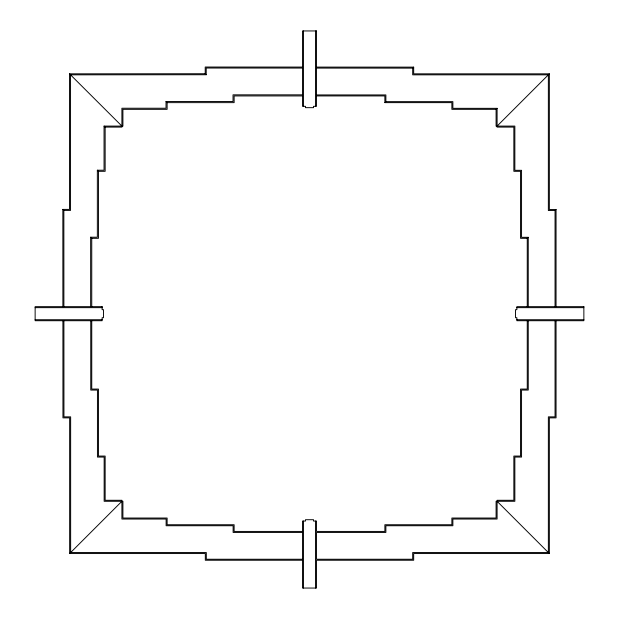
<?xml version="1.0" encoding="UTF-8"?>
<svg xmlns="http://www.w3.org/2000/svg" width="619" height="619" viewBox="0 0 619 619"><rect width="100%" height="100%" fill="white"/><g stroke="black" fill="none" stroke-linecap="round" stroke-linejoin="round"><path stroke-width="0.93" d="M316.533 68.098L412.68 68.136L413.685 67.131L413.685 73.831L549.355 73.831L549.355 209.501L556.055 209.501L556.055 306.653M316.533 95.937L384.871 95.937L384.871 102.638L385.877 101.632L452.876 101.632L452.876 108.333L497.096 108.333L497.096 127.096L513.847 127.096L513.847 171.316L520.548 171.316L520.548 238.315L527.249 238.315L528.255 237.309L521.554 237.309L521.554 170.31L514.853 170.31L514.853 126.09L496.09 126.09L496.09 109.339L497.096 108.333M302.467 560.241L205.315 560.241L205.315 553.548L69.645 553.548L121.904 501.289M497.096 126.09L549.355 73.831M555.05 306.653L555.05 210.506L556.055 209.501M62.883 306.653L62.844 209.4L69.545 209.4L69.545 73.831L205.214 73.731L206.22 74.737L206.22 68.036L302.467 68.075M413.685 67.131L316.533 67.092M206.22 74.737L70.543 74.837L69.545 73.831M302.467 94.831L233.023 94.831L233.023 101.531L166.024 101.531L166.024 108.232L121.904 108.232L121.904 127.096L105.153 127.096L104.046 126.09L104.046 170.21L97.345 170.21L97.345 237.209L90.645 237.209L90.645 306.653M316.533 94.931L385.877 94.931L385.877 101.632M302.467 95.937L234.129 95.937L234.129 102.638L167.13 102.638L166.024 101.531M384.871 102.638L451.87 102.638L451.87 109.339L496.09 109.339M104.046 126.09L122.91 126.09L122.91 109.339L167.13 109.339L167.13 102.638M97.345 170.21L98.452 171.316L105.153 171.316L105.153 127.096M62.844 209.4L63.85 210.406L70.543 210.406L70.543 74.837L121.904 126.09M555.05 210.506L548.357 210.506L548.357 74.837L412.68 74.837L412.68 68.136M90.645 237.209L91.751 238.315L98.452 238.315L98.452 171.316M35.136 307.658L102.135 307.658M516.865 307.658L583.864 307.658M35.136 319.721L102.135 319.721M516.865 319.721L583.864 319.721M302.467 531.435L234.129 531.435L234.129 524.734L167.13 524.734L167.13 518.033L122.91 518.033L122.91 501.289L104.147 501.289L104.147 457.07L97.446 457.07L97.446 390.071L90.745 390.071L90.745 320.719M302.467 532.441L233.123 532.441L233.123 525.74L166.124 525.74L166.124 519.039L121.904 519.039L121.904 500.284L105.153 500.284L105.153 456.064L98.452 456.064L98.452 389.065L91.751 389.065L91.751 320.719M556.055 320.719L556.055 417.871L549.355 417.871L549.355 553.548L413.685 553.548L413.685 560.241L316.533 560.241L316.533 588.05L302.467 588.05L302.467 521.051L305.477 521.051L305.477 519.712L313.524 519.712L313.524 521.051L316.533 521.051L316.533 531.435L384.871 531.435L384.871 524.734L451.87 524.734L451.87 518.033L496.09 518.033L496.09 501.289L514.853 501.289L514.853 457.07L521.554 457.07L521.554 390.071L528.255 390.071L528.255 320.719M302.467 559.243L206.32 559.243L206.32 552.543L70.643 552.543L70.643 416.866L63.95 416.866L63.904 320.719M302.467 67.069L205.214 67.03L205.214 73.731M497.096 501.289L549.355 553.548M63.889 306.653L63.85 210.406M62.906 320.719L62.945 417.871L69.645 417.871L69.645 553.548M555.05 320.719L555.05 416.866L548.357 416.866L548.357 552.543L412.68 552.543L412.68 559.243L316.533 559.243L316.533 532.441L385.877 532.441L385.877 525.74L452.876 525.74L452.876 519.039L497.096 519.039L497.096 500.284L513.847 500.284L513.847 456.064L520.548 456.064L520.548 389.065L527.249 389.065L527.249 320.719M528.255 237.309L528.255 306.653M527.249 238.315L527.249 306.653M315.528 30.95L315.528 106.321M315.528 521.051L315.528 588.05M303.472 30.95L303.472 106.321M303.472 521.051L303.472 588.05M91.751 238.315L91.751 306.653M316.533 30.95L302.467 30.95L302.467 106.321L305.477 106.321L305.477 107.667L313.524 107.667L313.524 106.321L316.533 106.321L316.533 30.95M102.135 306.653L35.136 306.653L35.136 320.719L102.135 320.719L102.135 317.709L103.474 317.709L103.474 309.67L102.135 309.67L102.135 306.653M583.864 306.653L516.865 306.653L516.865 309.67L515.526 309.67L515.526 317.709L516.865 317.709L516.865 320.719L583.864 320.719L583.864 306.653"/></g></svg>
